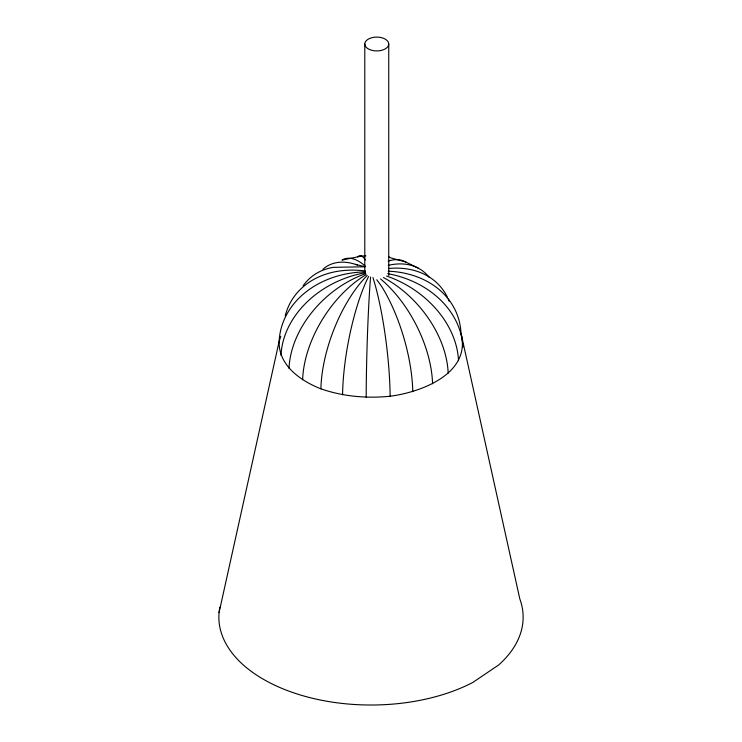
<?xml version="1.0" encoding="UTF-8"?>
<svg xmlns="http://www.w3.org/2000/svg" width="742" height="742" viewBox="0 0 742 742"><rect width="100%" height="100%" fill="white"/><g stroke="black" fill="none" stroke-linecap="round" stroke-linejoin="round"><path stroke-width="1.11" d="M219.066 612.586L279.113 341.505L280.801 336.256M365.435 271.869A92.073 75.072 5.2 0 0 279.113 341.505C278.51 365.565 300.807 380.924 320.887 388.836C343.119 396.534 366.798 398.602 390.134 396.237C421.326 392.193 471.467 373.495 460.995 333.232A92.073 73.532 -20.2 0 0 388.187 271.173M365.899 255.879L361.632 256.073L341.997 260.08A92.073 34.132 73.6 0 1 365.259 266.109M355.427 264.356L365.194 266.777L333.223 267.343A92.073 63.051 48.4 0 0 303.144 285.753M418.469 268.261L405.791 262.009L390.737 257.864A92.073 23.225 -79.4 0 0 388.929 256.843M376.76 279.762L381.573 286.319A92.073 34.132 73.6 0 1 412.775 391.609M460.995 333.232L519.817 598.915A152.138 87.834 0 0 1 498.596 665.018L472.802 682.454A152.138 87.834 0 0 1 301.28 695.254A152.138 87.834 0 0 1 219.855 607.16M388.743 44.019A11.983 6.919 0 0 1 370.768 50.002A11.983 6.919 0 0 1 370.768 38.027A11.983 6.919 0 0 1 388.743 44.019L388.743 275.421M364.786 44.019L364.786 271.943M383.428 277.536A92.073 63.051 48.4 0 1 448.168 373.207M285.225 315.851A92.073 71.501 29.4 0 1 365.435 271.006M386.601 276.033A92.073 71.501 29.4 0 1 458.51 360.695M387.714 273.659A92.073 75.072 5.2 0 1 462.887 347.061M281.005 355.325A92.073 73.532 -20.2 0 1 365.546 272.704M388.539 268.474A92.073 66.984 -41.4 0 1 447.25 296.911M448.242 299.026A92.073 66.984 -41.4 0 1 449.133 301.178M289.018 368.403A92.073 66.984 -41.4 0 1 365.787 273.585M302.625 379.83A92.073 55.863 -57.3 0 1 366.168 274.605M388.298 265.348A92.073 55.863 -57.3 0 1 429.386 277.527M320.887 388.836A92.073 40.94 -69.4 0 1 367.244 275.449M388.122 261.193A92.073 40.94 -69.4 0 1 405.791 262.009M342.572 394.8A92.073 23.225 -79.4 0 1 368.588 276.46M366.186 397.332A92.073 3.933 -88.3 0 1 370.564 277.044M357.718 256.862A92.073 15.638 83 0 1 365.379 259.95M372.948 277.591A92.073 15.638 83 0 1 390.134 396.237M322.946 269.216A92.073 50.308 62.5 0 1 357.449 265.052M380.59 278.964A92.073 50.308 62.5 0 1 432.567 383.753"/></g></svg>
